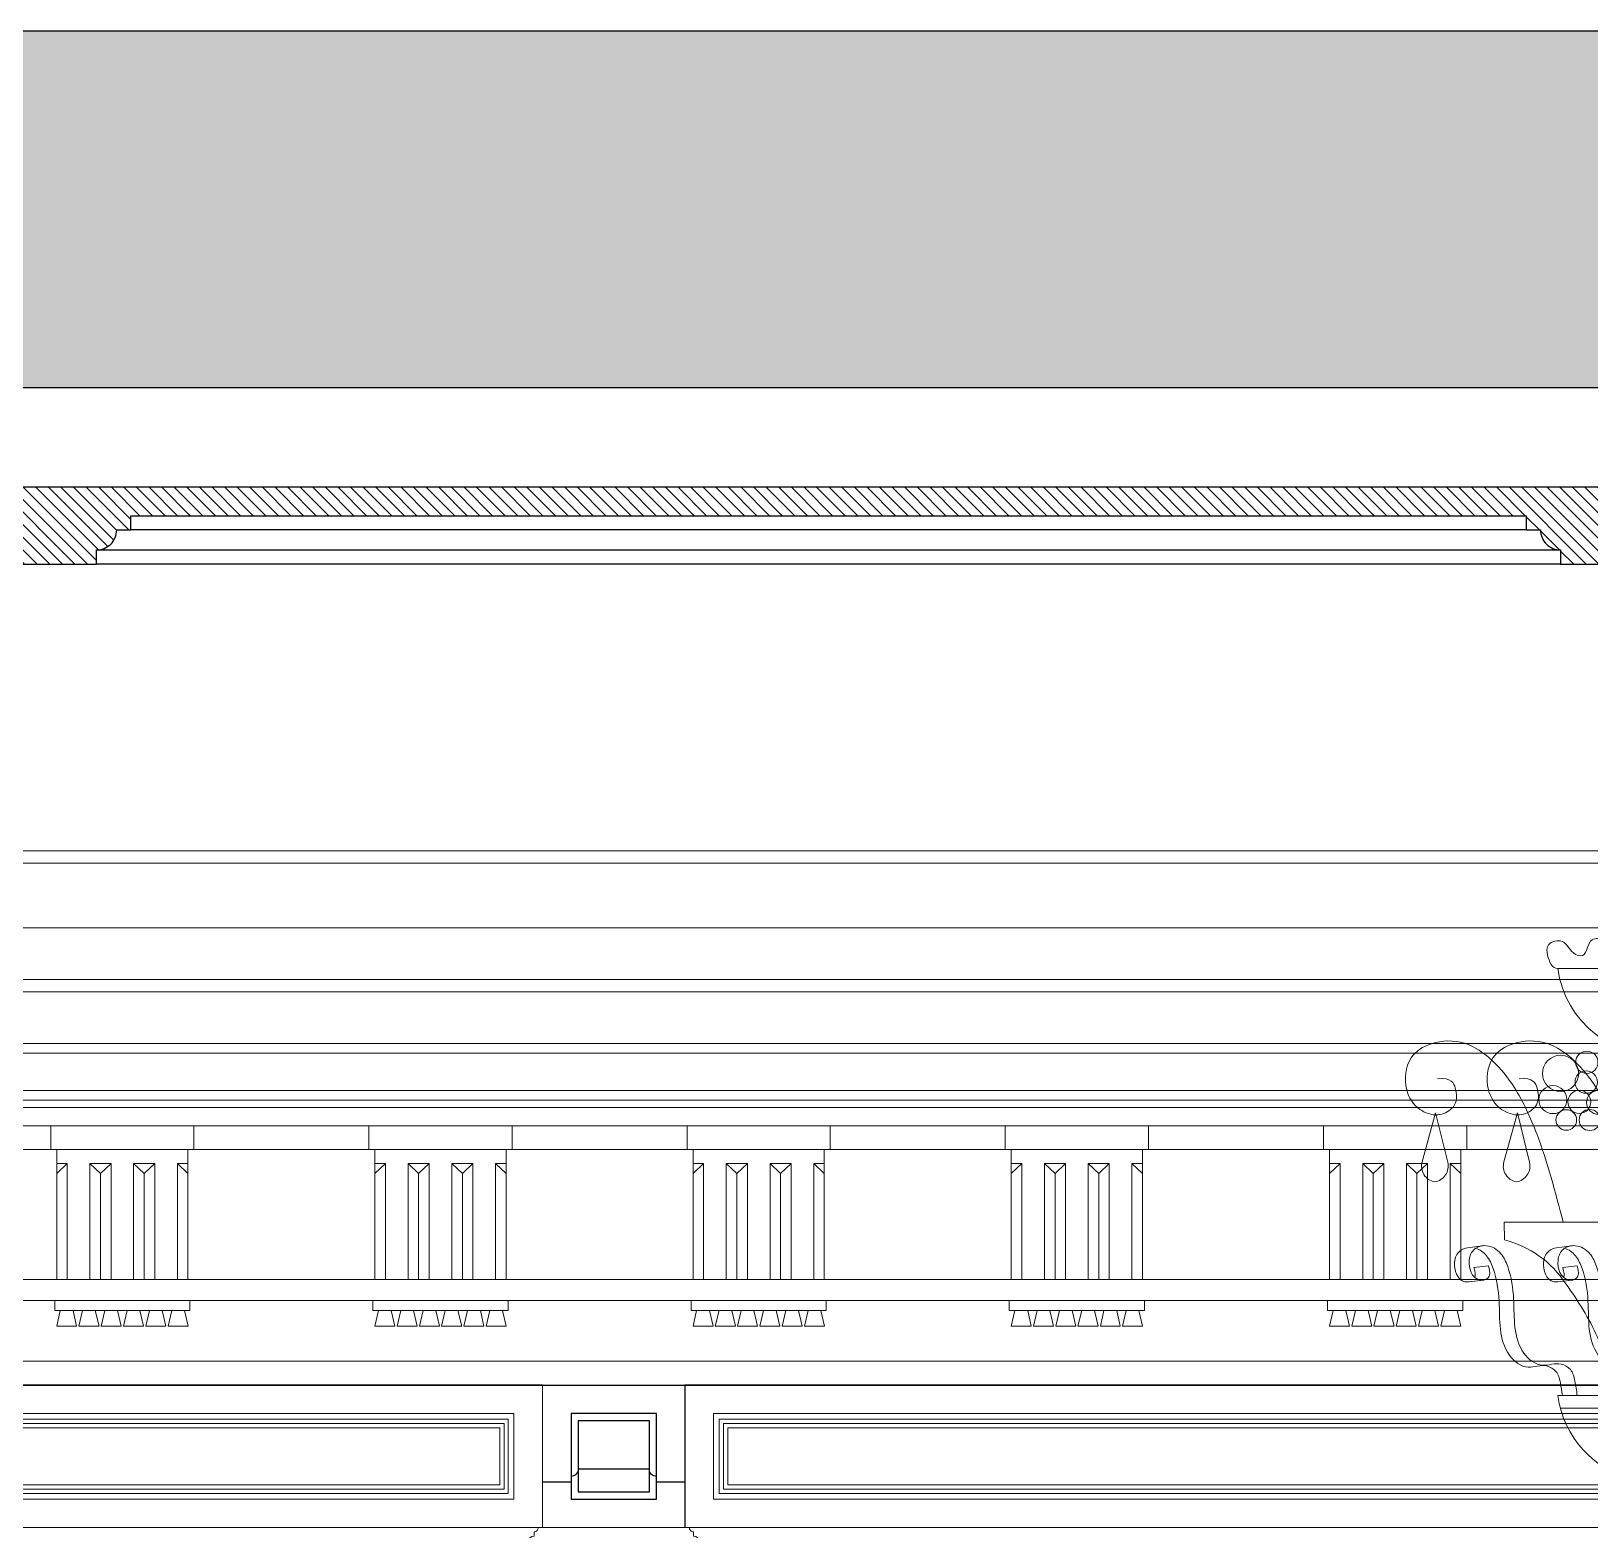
# Model space of a CAD drawing. Header units: inches. Extents: x 274057 to 444617, y 490067 to 635630.
# Drawn here: x 343790 to 344884, y 519198 to 520249 of the extents above; entities that cross this region are included whole.
import ezdxf

# ---------------------------------------------------------------- set-up
doc = ezdxf.new("R2010")
doc.units = ezdxf.units.IN
doc.header["$MEASUREMENT"] = 0
for name, color, linetype in [('Calliper_wall hatch_CHB', 8, 'Continuous'), ('CQ centerline', 8, 'Continuous'), ('CQ Grg Gypsum', 41, 'Continuous'), ('CQ Light Elevation', 4, 'Continuous'), ('CQ section wall', 3, 'Continuous'), ('CQ wall section', 5, 'Continuous'), ('ID-wall paper', 8, 'Continuous'), ('WOOD', 23, 'Continuous'), ('WOOD 01', 34, 'Continuous'), ('WOOD 02', 32, 'Continuous'), ('Wood SECT', 1, 'Continuous')]:
    doc.layers.add(name, color=color, linetype=linetype)
for name, color, linetype, lineweight in [('CQ gypsum 2', 42, 'Continuous', 0), ('CQ Gypsum Hatch', 8, 'Continuous', 20), ('level', 6, 'Continuous', 18), ('Lighting', 7, 'Continuous', 0)]:
    doc.layers.add(name, color=color, linetype=linetype, lineweight=lineweight)

# ---------------------------------------------------------------- blocks, each defined once
blk = doc.blocks.new('ff15 section A and B')
at = {"layer": 'Calliper_wall hatch_CHB', "ltscale": 300}
h = blk.add_hatch(dxfattribs=at)
h.set_pattern_fill('AR-CONC', color=256, scale=10, angle=-13.9714, style=0)
h.set_pattern_definition([(36.028577, (-10204.6, 0), (68.0890203, -23.40695), [7.5, -82.5]), (341.028577, (-10204.6, 0), (4.6961155, 76.3439316), [6, -66]), (86.480021, (-10198.93, -1.95), (72.7851354, 52.936981), [6.374019, -70.114211]), (32.212777, (-10199.77, 19.41), (99.570572, -41.829513), [11.25, -123.75]), (82.664212, (-10191.48, 15.92), (114.220033, 71.96377), [9.561034, -105.171376]), (337.21274, (-10199.77, 19.41), (114.220033, 71.96377), [9, -99]), (7.028577, (-10191.276, 12.14), (48.2040844, -53.482392), [7.5, -82.5]), (312.028577, (-10191.28, 12.14), (41.119588, 64.495185), [6, -66]), (57.480021, (-10187.26, 7.685), (89.323671, 11.012793), [6.374019, -70.114211]), (23.5285767, (-10204.602, 0), (9.2173322, 32.010976), [0, -65.2, 0, -67, 0, -66.25]), (353.528577, (-10204.602, 0), (35.0512903, 31.9228578), [0, -38.2, 0, -63.7, 0, -25.25]), (313.5285767, (-10226.242, 5.384), (51.2584374, -15.0772595), [0, -25, 0, -78, 0, -103.5]), (303.528577, (-10235.947, 7.8), (59.0102484, -4.3659754), [0, -32.5, 0, -51.8, 0, -73.5])])
h.paths.add_polyline_path([(348877.5, 520249.3), (341276.4, 520249.3), (341276.4, 519999.3), (348877.5, 519999.3)])
h.paths.add_polyline_path([(348877.5, 516299.3), (341276.4, 516299.3), (341276.4, 516049.3), (348877.5, 516049.3)])
at = {"layer": 'CQ section wall', "elevation": 0}
for points in [[(348877.5, 520249.3), (341275.4, 520249.3)], [(341275.4, 519999.3), (348877.5, 519999.3)]]:
    blk.add_lwpolyline(points, dxfattribs=at)
blk = doc.blocks.new('ff15 section ceiling A and B')
at = {"layer": 'CQ Gypsum Hatch'}
h = blk.add_hatch(dxfattribs=at)
h.set_pattern_fill('ANSI31', color=256, scale=50, angle=180, style=0)
h.set_pattern_definition([(225, (863766.5914, 132415.6944), (4.41941738, -4.41941738), [])])
edge = h.paths.add_edge_path()
edge.add_line((331689.7, 526452.1), (331689.7, 526703.4))
edge.add_line((331689.7, 526703.4), (331679.7, 526703.4))
edge.add_arc((331665.7, 526703.5), 14, 359.4507, 450)
edge.add_line((331665.7, 526717.6), (331665.7, 526727.6))
edge.add_line((331665.7, 526727.6), (331655.7, 526727.6))
edge.add_line((331655.7, 526727.6), (331655.7, 527706.8))
edge.add_line((331655.7, 527706.8), (331665.7, 527706.8))
edge.add_line((331665.7, 527706.8), (331665.7, 527716.8))
edge.add_arc((331665.7, 527730.8), 14, 270, 360.5493)
edge.add_line((331679.7, 527730.9), (331689.7, 527730.9))
edge.add_line((331689.7, 527730.9), (331689.7, 527880.9))
edge.add_line((331689.7, 527880.9), (331679.7, 527880.9))
edge.add_arc((331665.7, 527881), 14, 359.4507, 450)
edge.add_line((331665.7, 527895.1), (331665.7, 527905.1))
edge.add_line((331665.7, 527905.1), (331655.7, 527905.1))
edge.add_line((331655.7, 527905.1), (331655.7, 528884.3))
edge.add_line((331655.7, 528884.3), (331665.7, 528884.3))
edge.add_line((331665.7, 528884.3), (331665.7, 528894.3))
edge.add_arc((331665.7, 528908.3), 14, 270, 360.5493)
edge.add_line((331679.7, 528908.4), (331689.7, 528908.4))
edge.add_line((331689.7, 528908.4), (331689.7, 529058.4))
edge.add_line((331689.7, 529058.4), (331679.7, 529058.4))
edge.add_arc((331665.7, 529058.5), 14, 359.4507, 450)
edge.add_line((331665.7, 529072.6), (331665.7, 529082.6))
edge.add_line((331665.7, 529082.6), (331655.7, 529082.6))
edge.add_line((331655.7, 529082.6), (331655.7, 530061.8))
edge.add_line((331655.7, 530061.8), (331665.7, 530061.8))
edge.add_line((331665.7, 530061.8), (331665.7, 530071.8))
edge.add_arc((331665.7, 530085.8), 14, 270, 360.5493)
edge.add_line((331679.7, 530085.9), (331689.7, 530085.9))
edge.add_line((331689.7, 530085.9), (331689.7, 530235.9))
edge.add_line((331689.7, 530235.9), (331679.7, 530235.9))
edge.add_arc((331665.7, 530236), 14, 359.4507, 450)
edge.add_line((331665.7, 530250.1), (331665.7, 530260.1))
edge.add_line((331665.7, 530260.1), (331655.7, 530260.1))
edge.add_line((331655.7, 530260.1), (331655.7, 531239.3))
edge.add_line((331655.7, 531239.3), (331665.7, 531239.3))
edge.add_line((331665.7, 531239.3), (331665.7, 531249.3))
edge.add_arc((331665.7, 531263.3), 14, 270, 360.5493)
edge.add_line((331679.7, 531263.4), (331689.7, 531263.4))
edge.add_line((331689.7, 531263.4), (331689.7, 531413.4))
edge.add_line((331689.7, 531413.4), (331689.7, 531515))
edge.add_arc((331789.7, 531515), 100, 90, 180, ccw=False)
edge.add_line((331789.7, 531615), (331995, 531615))
edge.add_line((331995, 531615), (331995, 531523.8))
edge.add_line((331995, 531523.8), (332045.7, 531565))
edge.add_line((332045.7, 531565), (332045.7, 531635))
edge.add_line((332045.7, 531635), (331789.7, 531635))
edge.add_arc((331789.7, 531515), 120, 90, 180)
edge.add_line((331669.7, 531515), (331669.7, 531413.4))
edge.add_line((331669.7, 531413.4), (331669.7, 531281.7))
edge.add_line((331669.7, 531281.7), (331635.7, 531247.4))
edge.add_line((331635.7, 531247.4), (331635.7, 526719.4))
edge.add_line((331635.7, 526719.4), (331669.7, 526685.1))
edge.add_line((331669.7, 526685.1), (331669.7, 526451.9))
edge.add_arc((331789.7, 526451.9), 120, 180, 270)
edge.add_line((331789.7, 526331.9), (332045.7, 526331.9))
edge.add_line((332045.7, 526331.9), (332045.7, 526401.9))
edge.add_line((332045.7, 526401.9), (331995, 526443))
edge.add_line((331995, 526443), (331995, 526351.9))
edge.add_line((331995, 526351.9), (331789.7, 526351.9))
edge.add_arc((331789.7, 526451.9), 100, 180, 270, ccw=False)
at = {"layer": 'CQ Grg Gypsum', "elevation": 0}
blk.add_lwpolyline([(331689.7, 527730.9), (331689.7, 527880.9), (331679.7, 527880.9, 0.417024), (331665.7, 527895.1), (331665.7, 527905.1), (331655.7, 527905.1), (331655.7, 528884.3), (331665.7, 528884.3), (331665.7, 528894.3, 0.417024), (331679.7, 528908.4), (331689.7, 528908.4), (331689.7, 529058.4), (331679.7, 529058.4, 0.417024), (331665.7, 529072.6), (331665.7, 529082.6), (331655.7, 529082.6), (331655.7, 530061.8)], format="xyb", dxfattribs=at)
blk.add_lwpolyline([(331635.7, 531247.4), (331635.7, 526719.4)], dxfattribs=at)
blk = doc.blocks.new('A$C11B46C9D')
at = {"layer": 'CQ gypsum 2', "lineweight": 0}
for p, q in [((0, 194.7), (223.3, 194.7)), ((0, 182), (223.3, 182)), ((61.4, 182), (61.4, 165.2)), ((161.9, 182), (223.3, 182)), ((161.9, 182), (161.9, 165.2)), ((0, 165.2), (223.3, 165.2)), ((65.6, 165.2), (65.6, 74.1)), ((157.7, 165.2), (157.7, 74.1)), ((161.9, 165.2), (223.3, 165.2)), ((65.6, 155.4), (73, 155.4)), ((65.6, 148.4), (73, 155.4)), ((73, 155.4), (73, 74.1)), ((88.9, 155.4), (88.9, 74.1)), ((88.9, 155.4), (96.3, 148.4)), ((88.9, 155.4), (103.7, 155.4)), ((96.3, 148.4), (103.7, 155.4)), ((103.7, 155.4), (103.7, 74.1)), ((119.6, 155.4), (119.6, 74.1)), ((119.6, 155.4), (134.4, 155.4)), ((119.6, 155.4), (127, 148.4)), ((127, 148.4), (134.4, 155.4)), ((134.4, 155.4), (134.4, 74.1)), ((150.3, 155.4), (150.3, 74.1)), ((150.3, 155.4), (157.7, 148.4)), ((150.3, 155.4), (157.7, 155.4)), ((96.3, 148.4), (96.3, 74.1)), ((127, 148.4), (127, 74.1)), ((0, 74.1), (223.3, 74.1)), ((0, 59.4), (223.3, 59.4)), ((64.2, 59.4), (64.2, 52.4)), ((159.1, 59.4), (159.1, 52.4)), ((64.2, 52.4), (159.1, 52.4)), ((68.1, 52.4), (65.5, 41.3)), ((77, 52.4), (79.6, 41.3)), ((83.7, 52.4), (81.2, 41.3)), ((92.7, 52.4), (95.2, 41.3)), ((99.4, 52.4), (96.8, 41.3)), ((108.3, 52.4), (110.9, 41.3)), ((115, 52.4), (112.4, 41.3)), ((123.9, 52.4), (126.5, 41.3)), ((130.6, 52.4), (128, 41.3)), ((139.5, 52.4), (142.1, 41.3)), ((146.2, 52.4), (143.7, 41.3)), ((155.2, 52.4), (157.7, 41.3)), ((65.5, 41.3), (79.6, 41.3)), ((81.2, 41.3), (95.2, 41.3)), ((96.8, 41.3), (110.9, 41.3)), ((112.4, 41.3), (126.5, 41.3)), ((128, 41.3), (142.1, 41.3)), ((143.7, 41.3), (157.7, 41.3)), ((0, 16.7), (223.3, 16.7)), ((0, 0), (223.3, 0))]:
    blk.add_line(p, q, dxfattribs=at)
at = {"layer": 'CQ gypsum 2', "lineweight": 0, "ltscale": 100}
for p, q in [((61.4, 182), (161.9, 182)), ((0, 165.2), (61.4, 165.2))]:
    blk.add_line(p, q, dxfattribs=at)
blk = doc.blocks.new('cornice002.A')
at = {"layer": 'CQ Grg Gypsum', "xscale": -1, "rotation": 359.9999999999987}
for p in [(348530, 523348.9, 0), (348753.3, 523348.9, 0), (348976.6, 523348.9, 0), (349199.9, 523348.9, 0), (349423.2, 523348.9, 0), (349646.4, 523348.9, 0)]:
    blk.add_blockref('A$C11B46C9D', p, dxfattribs=at)
blk = doc.blocks.new('CH2')
at = {"layer": 'Lighting', "lineweight": 0, "ltscale": 10}
for p, q in [((175813.2, 3681.2), (175823.8, 3682.6)), ((175875.6, 3681.2), (175886.2, 3682.6)), ((175817.6, 3667.3), (175827.8, 3668.6)), ((175880, 3667.3), (175890.1, 3668.6)), ((175814.3, 3657.3), (175824.2, 3658.6)), ((175876.6, 3657.3), (175886.6, 3658.6)), ((175878.3, 3568.6), (176026.1, 3568.6))]:
    blk.add_line(p, q, dxfattribs=at)
for points in [[(175876.5, 3877.3), (176028.5, 3877.3, -0.357083), (175953.6, 3816.4, -0.403758), (175876.5, 3877.3, 1.046487)], [(175790.8, 3776), (175781.3, 3741.5, 0.442098), (175790.1, 3727.5, 0.442098)], [(175790.8, 3776), (175799.3, 3741.2, -0.442098), (175790.1, 3727.5, -0.442098)], [(175848.2, 3776), (175838.7, 3741.5, 0.442098), (175847.5, 3727.5, 0.442098)], [(175848.2, 3776), (175856.7, 3741.2, -0.442098), (175847.5, 3727.5, -0.442098)], [(175953.6, 3699.3), (175838.8, 3699.3), (175839.1, 3686.8, -0.188329), (175882.1, 3656, -0.050283), (175904.5, 3618.5, 0.27671), (175932, 3602.1, -1.10617)], [(175876.5, 3577.5), (176028.5, 3577.5, -0.300303), (175969.1, 3518.2, -0.300303)], [(175931.1, 3518, -0.3134), (175876.5, 3577.5)]]:
    blk.add_lwpolyline(points, format="xyb", dxfattribs=at)
for centre, radius in [((175896.9, 3811.4), 7.82), ((175878.5, 3803.6), 12.7), ((175896.5, 3797.5), 7.86), ((175873.1, 3785.2), 9.83), ((175891.6, 3783.6), 8.05), ((175905, 3783.2), 8.31), ((175882.5, 3770.9), 7.24), ((175898.9, 3770.9), 7.38)]:
    blk.add_circle(centre, radius, dxfattribs=at)
at = {"layer": 'Lighting', "lineweight": 0, "ltscale": 10, "start_tangent": (-0.995733, -0.092276), "end_tangent": (-1, 0)}
blk.add_spline([(175876.5, 3877.3), (175869.4, 3886.6), (175870, 3893.8), (175879.6, 3896.2), (175887.5, 3888.1), (175893.8, 3886.3), (175900.7, 3897.4), (175908.2, 3897.1), (175913.9, 3889.9), (175918.7, 3886.3), (175924.4, 3886.9), (175928.6, 3895.3), (175934.9, 3897.7), (175943.6, 3891.7), (175948.7, 3885.8), (175953.6, 3884.4)], degree=3, dxfattribs=at)
at = {"layer": 'Lighting', "lineweight": 0, "ltscale": 10}
for points, knots in [([(175792.1, 3799.8), (175802, 3800.9), (175807.4, 3787.4), (175803.5, 3778.4), (175791.9, 3772.7), (175777, 3778.2), (175767.9, 3793.2), (175770.2, 3815.3), (175789.2, 3826.7), (175811.4, 3827.3), (175831.8, 3813), (175849, 3791.2), (175866.4, 3752.7), (175874.8, 3720.1), (175880.4, 3699.3)], [4.403028, 4.403028, 4.403028, 4.403028, 9.56811, 20.964738, 31.612324, 43.958579, 60.726256, 83.408847, 101.560249, 125.56561, 148.851356, 173.10479, 209.482672, 274.014099, 274.014099, 274.014099, 274.014099]), ([(175849.5, 3799.8), (175859.4, 3800.9), (175864.8, 3787.4), (175860.9, 3778.4), (175849.3, 3772.7), (175834.4, 3778.2), (175825.3, 3793.2), (175827.6, 3815.3), (175846.6, 3826.7), (175868.8, 3827.3), (175889.2, 3813), (175906.4, 3791.2), (175923.8, 3752.7), (175932.2, 3720.1), (175937.8, 3699.3)], [4.403028, 4.403028, 4.403028, 4.403028, 9.56811, 20.964738, 31.612324, 43.958579, 60.726256, 83.408847, 101.560249, 125.56561, 148.851356, 173.10479, 209.482672, 274.014099, 274.014099, 274.014099, 274.014099]), ([(175814.3, 3657.3), (175813.3, 3657.2), (175806.2, 3657.5), (175802.3, 3669.7), (175806.5, 3679), (175811.2, 3680.9), (175813.2, 3681.2)], [8.747919, 8.747919, 8.747919, 8.747919, 10.419618, 20.734993, 26.786565, 30.853799, 30.853799, 30.853799, 30.853799]), ([(175827.8, 3668.6), (175831.1, 3659.8), (175817.6, 3655), (175812.5, 3671), (175817.1, 3681.2), (175827.6, 3684.1), (175837.1, 3678.2), (175843.5, 3664), (175846.1, 3646.1), (175845.5, 3625.5), (175850.3, 3607.3), (175864.7, 3596), (175877.1, 3601.8), (175886.6, 3595.8), (175888.3, 3589.2), (175889.7, 3581.1), (175890.2, 3577.5)], [3.179476, 3.179476, 3.179476, 3.179476, 10.419618, 20.734993, 26.786565, 32.880226, 40.996489, 47.691493, 63.192823, 76.587605, 89.644491, 100.63042, 109.459269, 114.479875, 120.288523, 124.883505, 124.883505, 124.883505, 124.883505]), ([(175818.9, 3680.9), (175821.8, 3680), (175827.3, 3676), (175833.3, 3662.7), (175835.9, 3644.8), (175835.3, 3624.2), (175840.1, 3606), (175854.5, 3594.7), (175866.9, 3600.5), (175876.4, 3594.5), (175878.1, 3588.2), (175879.4, 3580.6), (175879.8, 3577.5)], [34.714988, 34.714988, 34.714988, 34.714988, 40.996489, 47.691493, 63.192823, 76.587605, 89.644491, 100.63042, 109.459269, 114.479875, 120.288523, 124.328869, 124.328869, 124.328869, 124.328869]), ([(175876.6, 3657.3), (175875.7, 3657.2), (175868.6, 3657.5), (175864.7, 3669.7), (175868.9, 3679), (175873.6, 3680.9), (175875.6, 3681.2)], [8.747919, 8.747919, 8.747919, 8.747919, 10.419618, 20.734993, 26.786565, 30.853799, 30.853799, 30.853799, 30.853799]), ([(175890.1, 3668.6), (175893.4, 3659.8), (175880, 3655), (175874.9, 3671), (175879.5, 3681.2), (175890, 3684.1), (175899.5, 3678.2), (175905.9, 3664), (175908.4, 3646.1), (175907.9, 3625.5), (175912.7, 3607.3), (175927.1, 3596), (175939.5, 3601.8), (175949, 3595.8), (175950.7, 3589.2), (175952.1, 3581.1), (175952.5, 3577.5)], [3.179476, 3.179476, 3.179476, 3.179476, 10.419618, 20.734993, 26.786565, 32.880226, 40.996489, 47.691493, 63.192823, 76.587605, 89.644491, 100.63042, 109.459269, 114.479875, 120.288523, 124.883505, 124.883505, 124.883505, 124.883505]), ([(175881.3, 3680.9), (175884.2, 3680), (175889.7, 3676), (175895.7, 3662.7), (175898.3, 3644.8), (175897.7, 3624.2), (175902.5, 3606), (175916.9, 3594.7), (175929.3, 3600.5), (175938.8, 3594.5), (175940.5, 3588.2), (175941.8, 3580.6), (175942.2, 3577.5)], [34.714988, 34.714988, 34.714988, 34.714988, 40.996489, 47.691493, 63.192823, 76.587605, 89.644491, 100.63042, 109.459269, 114.479875, 120.288523, 124.328869, 124.328869, 124.328869, 124.328869])]:
    blk.add_open_spline(points, degree=3, knots=knots, dxfattribs=at)
for points in [[(175817.6, 3667.3), (175818.7, 3664.2), (175818.8, 3662), (175818.2, 3660.4)], [(175880, 3667.3), (175881.1, 3664.2), (175881.2, 3662), (175880.6, 3660.4)]]:
    blk.add_open_spline(points, degree=3, dxfattribs=at)
blk = doc.blocks.new('chand')
at = {"layer": 'level', "color": 1, "lineweight": 0}
blk.add_blockref('CH2', (-175953.6, -4160.9, 0), dxfattribs=at)
blk = doc.blocks.new('pilaster wardrobe')
at = {"layer": 'WOOD 01', "lineweight": 0, "ltscale": 500, "elevation": 0}
blk.add_lwpolyline([(3349.1, -6047.5), (3449.1, -6047.5), (3449.1, -5947.5), (3349.1, -5947.5)], close=True, dxfattribs=at)
for points in [[(3349.1, -6047.5), (3346.1, -6047.5, -0.414214), (3343.1, -6050.5), (3343.1, -6053.5, 1), (3343.1, -6061.5), (3343.1, -6064.5, -0.414214), (3346.1, -6067.5), (3349.1, -6067.5)], [(3449.1, -6047.5), (3452.1, -6047.5, 0.414214), (3455.1, -6050.5), (3455.1, -6053.5, -1), (3455.1, -6061.5), (3455.1, -6064.5, 0.414214), (3452.1, -6067.5), (3449.1, -6067.5)]]:
    blk.add_lwpolyline(points, format="xyb", dxfattribs=at)
at = {"layer": 'WOOD 02', "color": 8, "ltscale": 100, "elevation": 0}
for points in [[(3369.1, -6027.5), (3429.1, -6027.5), (3429.1, -5967.5), (3369.1, -5967.5)], [(3374.1, -6022.5), (3424.1, -6022.5), (3424.1, -5972.5), (3374.1, -5972.5)]]:
    blk.add_lwpolyline(points, close=True, dxfattribs=at)
at = {"layer": 'Wood SECT', "elevation": 0}
blk.add_lwpolyline([(3449.1, -6015.6), (3429.1, -6015.6), (3429.1, -6011.6, -0.414214), (3424.1, -6006.6), (3399.1, -6006.6), (3374.1, -6006.6, -0.414214), (3369.1, -6011.6), (3369.1, -6015.6), (3349.1, -6015.6)], format="xyb", dxfattribs=at)
blk = doc.blocks.new('FF-15 Cabinet elev A Rev')
at = {"layer": 'WOOD', "color": 8, "lineweight": 0, "elevation": 0.1}
for points in [[(331298.9, 511020.2), (332265.3, 511020.2), (332265.3, 510968.1), (331298.9, 510968.1)], [(332413.3, 511020.2), (333965.3, 511020.2), (333965.3, 510968.1), (332413.3, 510968.1)], [(331301.9, 511017.2), (332262.3, 511017.2), (332262.3, 510971.1), (331301.9, 510971.1)], [(332416.3, 511017.2), (333962.3, 511017.2), (333962.3, 510971.1), (332416.3, 510971.1)]]:
    blk.add_lwpolyline(points, close=True, dxfattribs=at)
at = {"layer": 'WOOD 01', "lineweight": 0, "elevation": 0.1}
for points in [[(331274.9, 511044.2), (332289.3, 511044.2), (332289.3, 510944.1), (331274.9, 510944.1)], [(332389.3, 511044.2), (333989.3, 511044.2), (333989.3, 510944.1), (332389.3, 510944.1)], [(331294.9, 511024.2), (332269.3, 511024.2), (332269.3, 510964.1), (331294.9, 510964.1)], [(332409.3, 511024.2), (333969.3, 511024.2), (333969.3, 510964.1), (332409.3, 510964.1)], [(331304.9, 511014.2), (332259.3, 511014.2), (332259.3, 510974.1), (331304.9, 510974.1)], [(332419.3, 511014.2), (333959.3, 511014.2), (333959.3, 510974.1), (332419.3, 510974.1)]]:
    blk.add_lwpolyline(points, close=True, dxfattribs=at)
at = {"layer": 'WOOD', "color": 0, "xscale": 0.9999857733061659, "yscale": 0.9999857733061659, "zscale": 0.9999857733061659}
blk.add_blockref('pilaster wardrobe', (328940.3, 516991.5, 0), dxfattribs=at)

msp = doc.modelspace()

# ---------------------------------------------------------------- linework, layer by layer
at = {"layer": 'CQ centerline'}
for p, q in [((344839.6, 519899.3, 0), (343860.4, 519899.3, 0)), ((343836.4, 519885.3, 0), (344863.6, 519885.3, 0)), ((344863.8, 519875.3, 0), (343836.3, 519875.3, 0))]:
    msp.add_line(p, q, dxfattribs=at)
at = {"layer": 'CQ Grg Gypsum'}
msp.add_line((341897.8, 519299.3, 0), (348200.8, 519299.3, 0), dxfattribs=at)
at = {"layer": 'CQ gypsum 2'}
for p, q in [((347368.8, 519674.1, 0), (342508.8, 519674.1, 0)), ((347368.8, 519665.5, 0), (342508.8, 519665.5, 0)), ((347377.4, 519620.2, 0), (342500.1, 519620.2, 0)), ((347434.4, 519583.8, 0), (342443.2, 519583.8, 0)), ((347434.4, 519575.2, 0), (342443.2, 519575.2, 0)), ((347468.3, 519532.3, 0), (342409.2, 519532.3, 0)), ((347446.4, 519539, 0), (342431.1, 519539, 0)), ((347505.7, 519505.9, 0), (342370.7, 519505.9, 0)), ((347506.8, 519499.3, 0), (342370.7, 519499.3, 0))]:
    msp.add_line(p, q, dxfattribs=at)

# ---------------------------------------------------------------- block references
at = {"layer": 'CQ Grg Gypsum'}
for name, p in [('cornice002.A', (-4564, -4049.6, 0)), ('FF-15 Cabinet elev A Rev', (11859.9, 8255.2, 0))]:
    msp.add_blockref(name, p, dxfattribs=at)
at = {"layer": 'CQ Light Elevation'}
msp.add_blockref('chand', (344938.8, 519875.3, 0), dxfattribs=at)
at = {"layer": 'CQ wall section'}
msp.add_blockref('ff15 section A and B', (0, 0, 0), dxfattribs=at)
at = {"layer": 'ID-wall paper', "rotation": 270}
msp.add_blockref('ff15 section ceiling A and B', (-184044.7, 851565, 0), dxfattribs=at)

doc.saveas('drawing.dxf')
